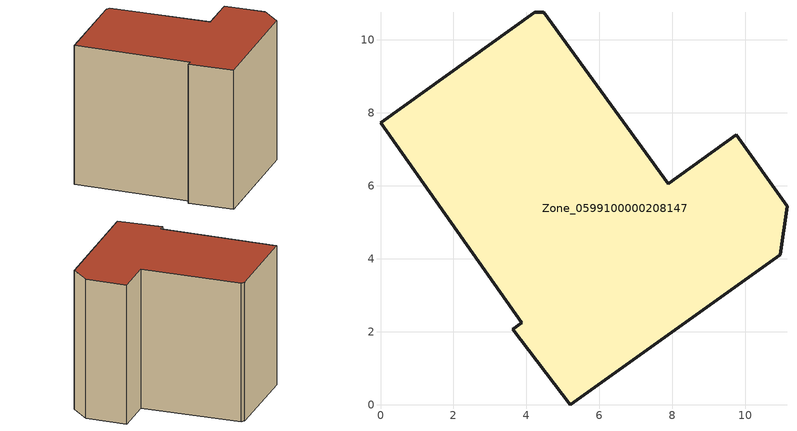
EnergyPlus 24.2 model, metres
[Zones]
Zone_0599100000208147
 floor ground (C_G): 9.75,7.39 11.14,5.44 10.95,4.11 5.2,0 3.62,2.06 3.87,2.24 0,7.73 4.23,10.75 4.48,10.75 7.89,6.06 z0
 wall outside (C_F): 5.2,0 10.95,4.11 11.14,5.44 9.75,7.39 7.89,6.06 4.48,10.75 4.23,10.75 0,7.73 3.87,2.24 3.62,2.06 5.2,0 z0:8.29
 roof outside (C_R): 7.89,6.06 4.48,10.75 4.23,10.75 0,7.73 3.87,2.24 3.62,2.06 5.2,0 10.95,4.11 11.14,5.44 9.75,7.39 z8.29
[BUILDING]
Pand.0599100000208147: North Axis=0; Terrain=City; Loads Convergence Tolerance Value=0.04; Temperature Convergence Tolerance Value=0.4; Solar Distribution=FullExterior; Maximum Number of Warmup Days=25; Minimum Number of Warmup Days=1
[Site:Location]
Rotterdam.The.Hague.AP_ZH_NLD Design_Conditions: Latitude=51.96; Longitude=4.45; Time Zone=1; Elevation=-4.5
[SITE:GROUNDTEMPERATURE:BUILDINGSURFACE]
18, 18, 18, 18, 18, 18, 18, 18, 18, 18, 18, 18
[MATERIAL] Thermal Absorptance=0.9; Solar Absorptance=0.7; Visible Absorptance=0.7
Name | Roughness | Thickness | Conductivity | Density | Specific Heat
G.TC.1975-1991 | MediumSmooth | 0.15 | 0.288461 | 540 | 1210
F.TC.1975-1991 | Rough | 0.3 | 0.230769 | 1920 | 840
R.TC.1975-1991 | MediumRough | 0.2 | 0.153846 | 1500 | 1000
[CONSTRUCTION]
C_G: G.TC.1975-1991
C_F: F.TC.1975-1991
C_R: R.TC.1975-1991
[ZONE]
Zone_0599100000208147: Type=1; Multiplier=1; Ceiling Height=Autocalculate; Volume=Autocalculate; Floor Area=autocalculate; Part of Total Floor Area=Yes
[ZONEINFILTRATION:DESIGNFLOWRATE]
Infil_Zone_0599100000208147: Zone or ZoneList or Space or SpaceList=Zone_0599100000208147; Schedule=AlwaysOn; Design Flow Rate Calculation Method=Flow/Area; Flow Rate per Floor Area=0.003; Constant Term Coefficient=1; Temperature Term Coefficient=0; Velocity Term Coefficient=0; Velocity Squared Term Coefficient=0
[HVACTEMPLATE:ZONE:IDEALLOADSAIRSYSTEM]
Zone_0599100000208147: Maximum Heating Supply Air Temperature=50; Minimum Cooling Supply Air Temperature=13; Maximum Heating Supply Air Humidity Ratio=0.0156; Minimum Cooling Supply Air Humidity Ratio=0.0077; Heating Limit=NoLimit; Cooling Limit=NoLimit; Dehumidification Control Type=ConstantSensibleHeatRatio; Cooling Sensible Heat Ratio=0.7; Dehumidification Setpoint=60; Humidification Control Type=None; Humidification Setpoint=30; Outdoor Air Method=None; Outdoor Air Flow Rate per Person=0.00944; Outdoor Air Flow Rate per Zone Floor Area=0; Outdoor Air Flow Rate per Zone=0; Demand Controlled Ventilation Type=None; Outdoor Air Economizer Type=NoEconomizer; Heat Recovery Type=None; Sensible Heat Recovery Effectiveness=0.7; Latent Heat Recovery Effectiveness=0.65
[ZONECONTROL:THERMOSTAT]
ThermostatControl_Zone_0599100000208147: Zone or ZoneList=Zone_0599100000208147; Control Type Schedule=DualSetpointControlType; Control 1=Thermostat_Zone_0599100000208147; Temperature Difference Between Cutout And Setpoint=0
[THERMOSTATSETPOINT:DUALSETPOINT]
Thermostat_Zone_0599100000208147: Heating Setpoint Temperature Schedule=HeatingSetpoint_Zone_0599100000208147; Cooling Setpoint Temperature Schedule=CoolingSetpoint_Zone_0599100000208147
[SCHEDULE:COMPACT]
HeatingSetpoint_Zone_0599100000208147: Through: 12/31, For: AllDays, Until: 24:00, 21
CoolingSetpoint_Zone_0599100000208147: Through: 12/31, For: AllDays, Until: 24:00, 24
DualSetpointControlType: Through: 12/31, For: AllDays, Until: 24:00, 4
AlwaysOn: Through: 12/31, For: AllDays, Until: 24:00, 1
